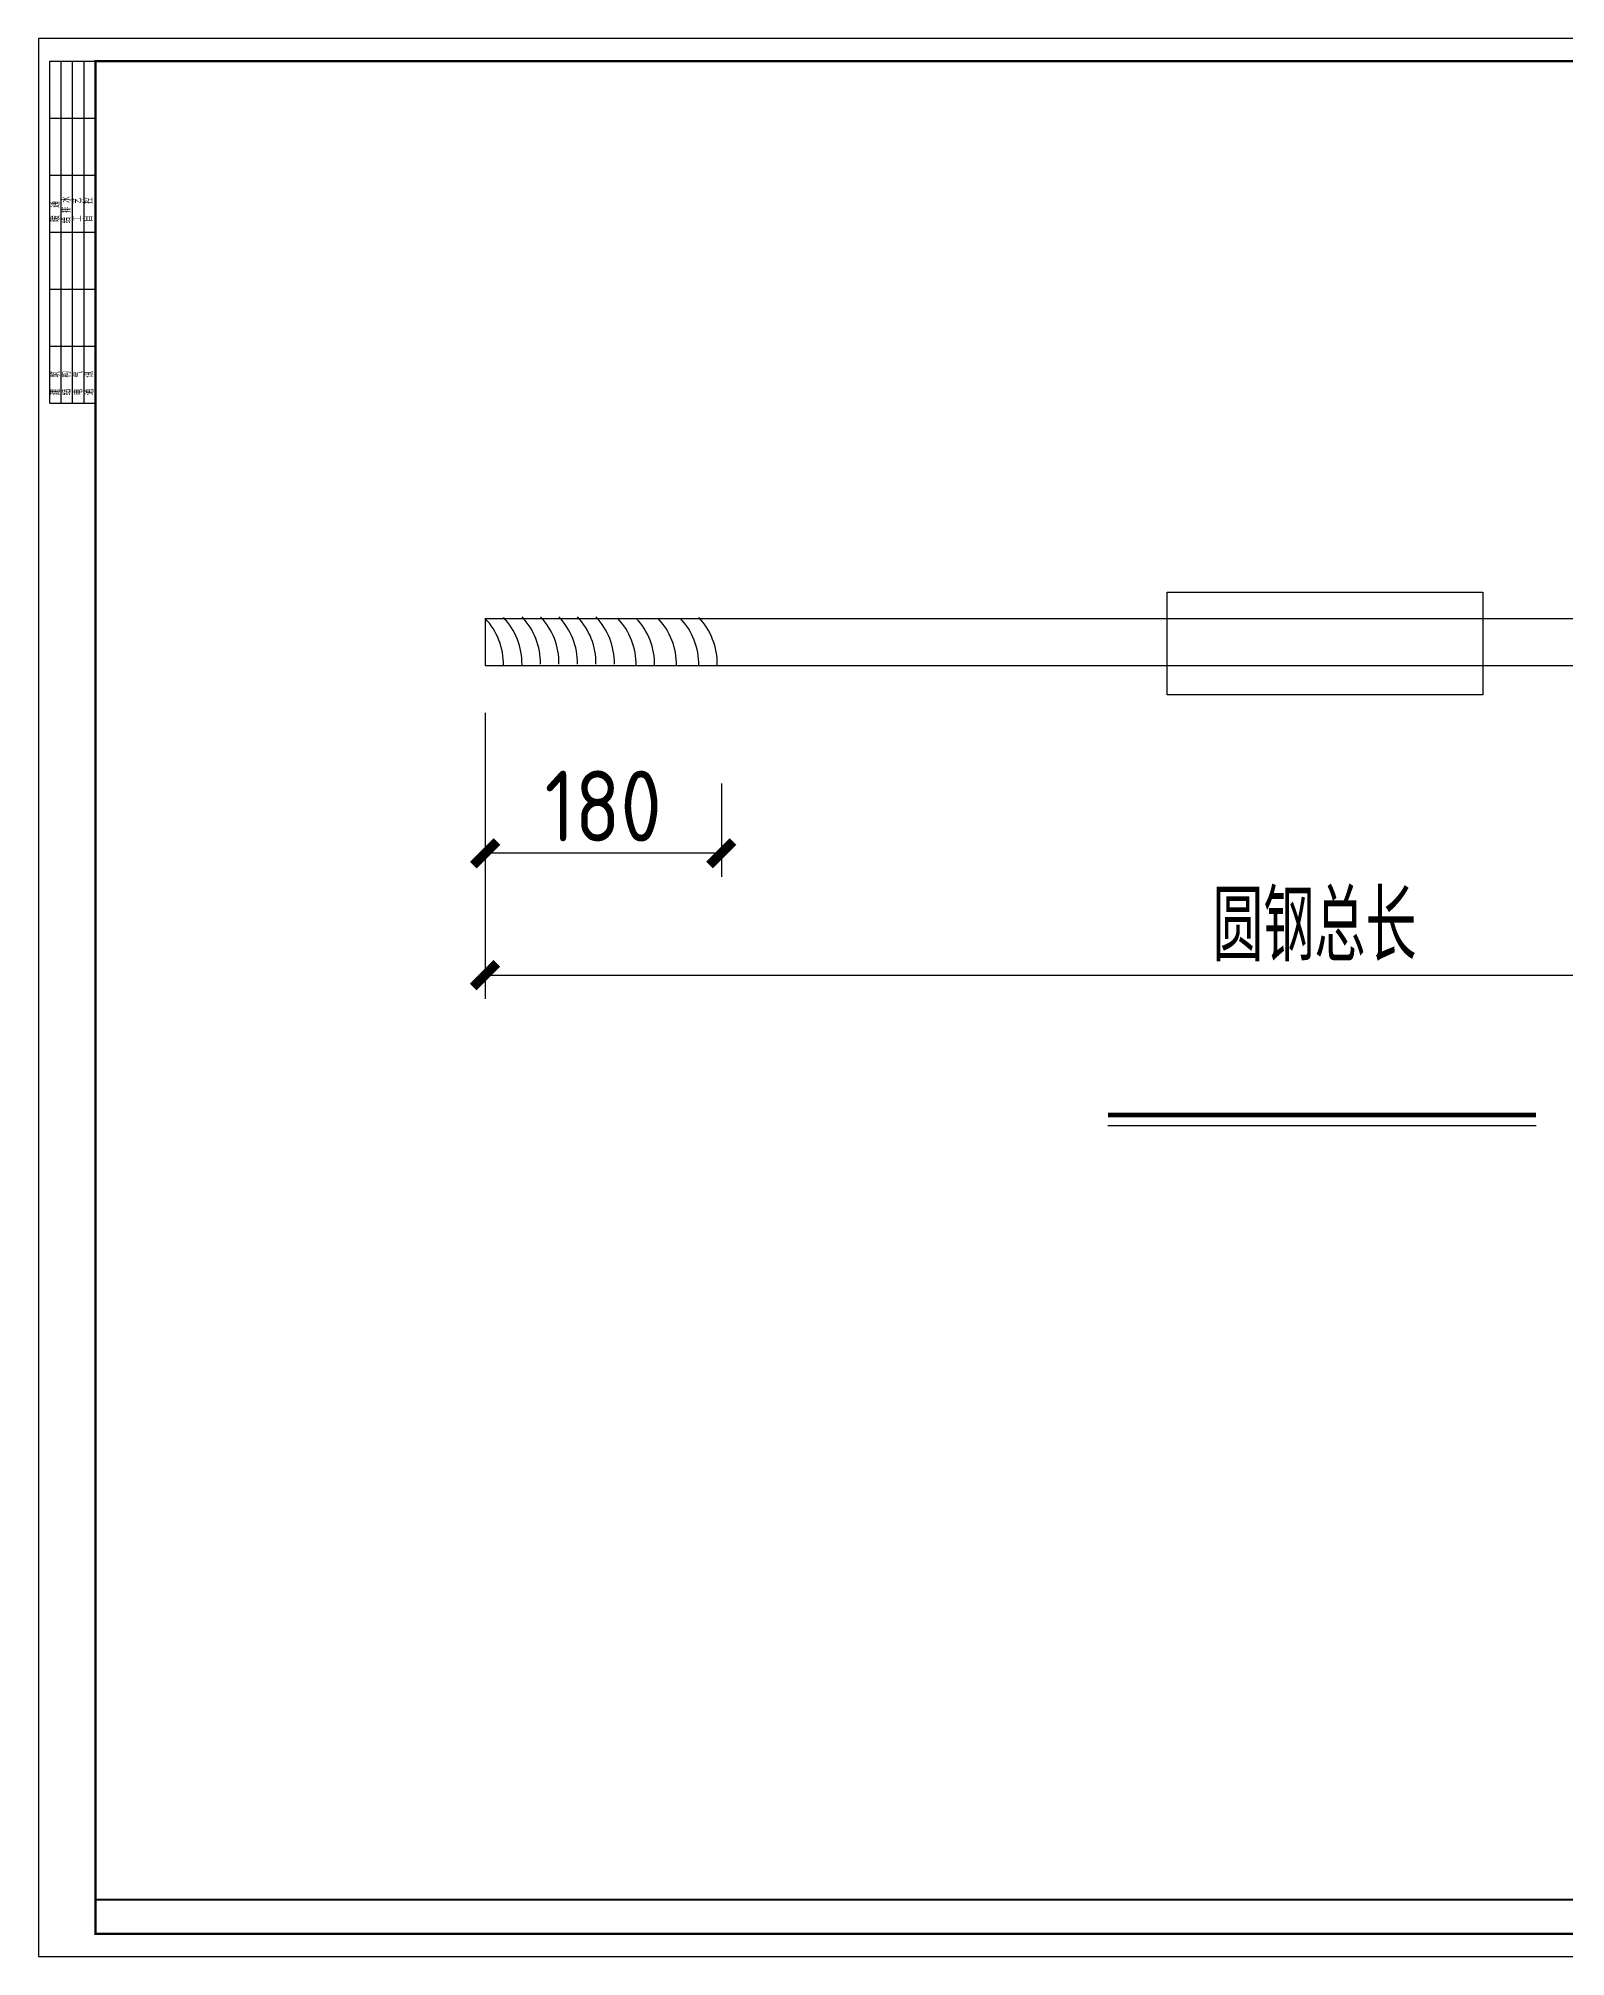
# Model space of a CAD drawing. Extents: x -196983 to 471790, y -783661 to 190401.
# Drawn here: x 88707 to 95172, y -216412 to -208288 of the extents above; entities that cross this region are included whole.
import ezdxf

# ---------------------------------------------------------------- set-up
doc = ezdxf.new("R2010")
doc.units = 0
doc.header["$LTSCALE"] = 1000
doc.header["$MEASUREMENT"] = 0
for name, color, linetype in [('_TCH_MASK', 7, 'Continuous'), ('AXIS', 3, 'Continuous'), ('PUB_TITLE', 4, 'Continuous')]:
    doc.layers.add(name, color=color, linetype=linetype)
doc.styles.get("Standard").update_dxf_attribs({"font": 'gbenor.shx', "bigfont": 'gbcbig.shx'})
doc.dimstyles.get("Standard").update_dxf_attribs({"dimscale": 100, "dimtxt": 3.5, "dimasz": 1, "dimexe": 2.5, "dimexo": 3, "dimgap": 1.5, "dimtad": 1, "dimdec": 0, "dimzin": 0, "dimdsep": 46, "dimtxsty": 'Standard', "dimblk": 'ARCHTICK', "dimcen": 0.09, "dimadec": 0, "dimazin": 0, "dimtfac": 1, "dimtdec": 0, "dimtix": 1, "dimtmove": 2, "dimatfit": 3, "dimfxl": 1, "dimtolj": 1, "dimtzin": 0, "dimarcsym": 0})

# ---------------------------------------------------------------- blocks, each defined once
blk = doc.blocks.new('$titleblk$00000095')
for p, q in [((-150, 20), (-150, 0)), ((-150, 20), (0, 20)), ((-125, 20), (-125, 0)), ((-100, 20), (-100, 0)), ((-75, 20), (-75, 0)), ((-75, 20), (-75, 0)), ((-50, 20), (-50, 0)), ((-25, 20), (-25, 0)), ((0, 20), (0, 0)), ((-150, 15), (-75, 15)), ((-150, 10), (-75, 10)), ((-75, 15), (0, 15)), ((-75, 10), (0, 10)), ((-150, 5), (-75, 5)), ((-75, 5), (0, 5))]:
    blk.add_line(p, q)
at = {"width": 0.8}
for s, p in [('建   筑', (-146.45, 15.65)), ('暖  通', (-70.35, 15.73)), ('结   构', (-146.45, 10.91)), ('电   气', (-146.45, 5.65)), ('给 排 水', (-71.03, 10.9)), ('工   艺', (-70.35, 6.13)), ('通   讯', (-146.45, 0.88)), ('自   控', (-70.35, 1.24))]:
    blk.add_text(s, height=3.509, dxfattribs=at).set_placement(p)
blk = doc.blocks.new('新块')
at = {"layer": 'PUB_TITLE'}
blk.add_lwpolyline([(-47560, 0), (0, 0), (0, 33640), (-47560, 33640)], close=True, dxfattribs=at)
at = {"layer": 'PUB_TITLE', "const_width": 40}
blk.add_lwpolyline([(-46560, 400), (-400, 400), (-400, 33240), (-46560, 33240)], close=True, dxfattribs=at)
at = {"layer": 'PUB_TITLE', "const_width": 32}
blk.add_lwpolyline([(-400, 1000), (-46560, 1000)], dxfattribs=at)
at = {"layer": 'PUB_TITLE', "xscale": 40, "yscale": 40, "zscale": 40, "rotation": 90}
blk.add_blockref('$titleblk$00000095', (-46560, 33240), dxfattribs=at)
for tag, p in [('审定人', (-8147, 838)), ('审核人', (-8147, 641)), ('设计负责人', (-6745, 649)), ('校对', (-6621, 837)), ('工程名称', (-5026, 781)), ('图名', (-3347, 649)), ('日期', (-905, 632)), ('阶段', (-810, 832)), ('项目负责人', (-8228, 444)), ('设计人', (-6659, 447)), ('项目名称', (-5026, 479)), ('图号', (-1657, 502)), ('比例', (-810, 446))]:
    blk.add_attdef(tag, p, '', height=120)
blk = doc.blocks.new('_ArchTick')
at = {"color": 0, "linetype": 'ByBlock', "const_width": 0.4}
blk.add_lwpolyline([(-0.5, -0.5), (0.5, 0.5)], dxfattribs=at)
blk = doc.blocks.new('*D1528')
at = {"layer": 'AXIS', "color": 0, "lineweight": -2}
for p, q in [((90598.2, -211144.2), (90598.2, -212355.4)), ((97619.3, -211144.2), (97619.3, -212355.4)), ((90598.2, -212255.4), (97619.3, -212255.4))]:
    blk.add_line(p, q, dxfattribs=at)
at = {"layer": 'Defpoints', "color": 0}
for p in [(90598.2, -210944.2), (97619.3, -210944.2), (97619.3, -212255.4)]:
    blk.add_point(p, dxfattribs=at)
at = {"layer": 'AXIS', "color": 0, "lineweight": -2, "xscale": 100, "yscale": 100, "zscale": 100, "rotation": 180}
blk.add_blockref('_ArchTick', (90598.2, -212255.4), dxfattribs=at)
at = {"layer": 'AXIS', "color": 0, "lineweight": -2, "xscale": 100, "yscale": 100, "zscale": 100}
blk.add_blockref('_ArchTick', (97619.3, -212255.4), dxfattribs=at)
at = {"layer": 'AXIS', "color": 0, "insert": (94108.7, -212047.1), "char_height": 300, "attachment_point": 5}
blk.add_mtext('\\A1;圆钢总长', dxfattribs=at)
blk = doc.blocks.new('*D1527')
at = {"layer": 'AXIS', "color": 0, "lineweight": -2}
for p, q in [((90598.2, -211444.2), (90598.2, -211839.2)), ((91598.2, -211444.2), (91598.2, -211839.2)), ((91598.2, -211739.2), (90598.2, -211739.2))]:
    blk.add_line(p, q, dxfattribs=at)
at = {"layer": 'Defpoints', "color": 0}
for p in [(90598.2, -211244.2), (91598.2, -211244.2), (90598.2, -211739.2)]:
    blk.add_point(p, dxfattribs=at)
at = {"layer": 'AXIS', "color": 0, "lineweight": -2, "xscale": 100, "yscale": 100, "zscale": 100, "rotation": 180}
blk.add_blockref('_ArchTick', (90598.2, -211739.2), dxfattribs=at)
at = {"layer": 'AXIS', "color": 0, "lineweight": -2, "xscale": 100, "yscale": 100, "zscale": 100}
blk.add_blockref('_ArchTick', (91598.2, -211739.2), dxfattribs=at)
at = {"layer": 'AXIS', "color": 0, "insert": (91098.2, -211539.2), "char_height": 300, "attachment_point": 5}
blk.add_mtext('\\A1;180', dxfattribs=at)

msp = doc.modelspace()

# ---------------------------------------------------------------- linework, layer by layer
at = {"color": 1}
for p, q in [((90598.2, -210744.2), (90598.2, -210944.2)), ((90598.2, -210744.2), (97619.3, -210744.2)), ((90598.2, -210944.2), (97619.3, -210944.2))]:
    msp.add_line(p, q, dxfattribs=at)
msp.add_lwpolyline([(93485, -210632.7), (94821.6, -210632.7), (94821.6, -211068.2), (93485, -211068.2)], close=True, dxfattribs=at)
at = {"color": 2}
for centre in [(90390, -210940.9), (90468.2, -210937.6), (90546.4, -210934.3), (90624.6, -210934.3), (90702.8, -210934.3), (90781, -210934.3), (90859.2, -210934.3), (90951.3, -210940.9), (91029.5, -210940.9), (91122.2, -210940.9), (91216.5, -210940.9), (91294.7, -210937.6)]:
    msp.add_arc(centre, 286.4, 359.33833, 43.36978, dxfattribs=at)
at = {"layer": 'AXIS', "color": 4}
msp.add_line((95046.9, -212893.2), (93234.5, -212893.2), dxfattribs=at)
at = {"layer": 'AXIS', "color": 4, "const_width": 20}
msp.add_lwpolyline([(93234.5, -212847.9), (95046.9, -212847.9)], dxfattribs=at)

# ---------------------------------------------------------------- block references
at = {"layer": '_TCH_MASK', "color": 0, "lineweight": 15, "xscale": 0.2414909666404128, "yscale": 0.2414909665822051, "zscale": 0.2414909666080561}
msp.add_blockref('新块', (100192.8, -216411.8), dxfattribs=at)

# ---------------------------------------------------------------- dimensions: what is measured, and where the dimension line sits
at = {"layer": 'AXIS', "color": 4}
dim = msp.add_linear_dim(base=(97619.3, -212255.4), p1=(90598.2, -210944.2), p2=(97619.3, -210944.2), text='圆钢总长', dimstyle='Standard', override={"dimtxt": 3, "dimexe": 1, "dimexo": 2, "dimgap": 0.5, "dimlfac": 0.1}, dxfattribs=at)
dim.commit()
dim.dimension.update_dxf_attribs({"geometry": '*D1528', "text_midpoint": (94108.7, -212047.1)})
dim = msp.add_linear_dim(base=(90598.2, -211739.2), p1=(91598.2, -211244.2), p2=(90598.2, -211244.2), angle=180, text='180', dimstyle='Standard', override={"dimtxt": 3, "dimexe": 1, "dimexo": 2, "dimgap": 0.5, "dimlfac": 0.1}, dxfattribs=at)
dim.commit()
dim.dimension.update_dxf_attribs({"geometry": '*D1527', "text_midpoint": (91098.2, -211539.2)})

doc.saveas('drawing.dxf')
